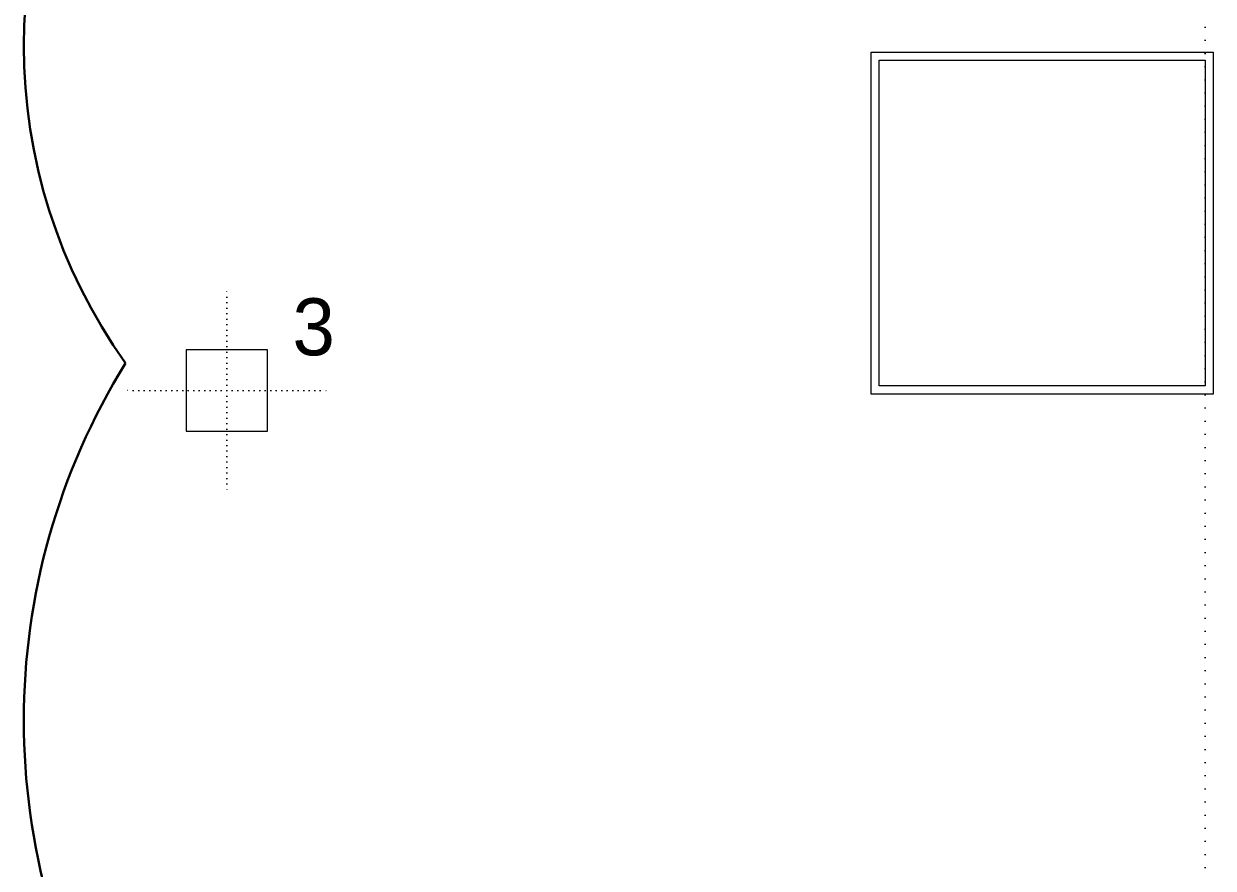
# Model space of a CAD drawing. Extents: x -2012 to 34975, y -1043 to 8321.
# Drawn here: x 18190.8 to 18482.8, y 1594 to 1801.4 of the extents above; entities that cross this region are included whole.
import ezdxf

# ---------------------------------------------------------------- set-up
doc = ezdxf.new("R2010")
doc.units = 0
doc.header["$LTSCALE"] = 25
doc.linetypes.add('DOT2', pattern=[0.125, 0, -0.125])
doc.layers.get('0').update_dxf_attribs({"color": 9, "lineweight": 9})
for name, color, linetype, lineweight in [('01', 9, 'Continuous', 9), ('14', 9, 'Continuous', 9), ('20', 9, 'DOT2', 9), ('31', 9, 'Continuous', 9), ('E-KABLO', 7, 'Continuous', 30)]:
    doc.layers.add(name, color=color, linetype=linetype, lineweight=lineweight)
doc.styles.add('TX-TEXT', font='')
doc.styles.get('TX-TEXT').set_extended_font_data('TrSah Futura Lt BT')

# ---------------------------------------------------------------- blocks, each defined once
blk = doc.blocks.new('p-kolon-80x80-vw')
at = {"layer": '01'}
blk.add_lwpolyline([(-40, -40), (-40, 40), (40, 40), (40, -40)], close=True, dxfattribs=at)
blk = doc.blocks.new('p-bur-vw- aydınlatma 3')
at = {"linetype": 'DOT2', "ltscale": 0.4}
for q in [(0, 25), (-25, 0), (0, -25), (25, 0)]:
    blk.add_line((0, 0), q, dxfattribs=at)
at = {"linetype": 'ByBlock'}
blk.add_lwpolyline([(0, 10), (-10, 10), (-10, -10), (10, -10), (10, 10), (0, 10)], dxfattribs=at)
at = {"insert": (16.13, 22.65), "char_height": 14, "width": 14.596, "attachment_point": 1, "style": 'TX-TEXT'}
blk.add_mtext('3', dxfattribs=at)

msp = doc.modelspace()

# ---------------------------------------------------------------- linework, layer by layer
at = {"layer": '14'}
msp.add_lwpolyline([(18398.84, 1794.5), (18482.84, 1794.5), (18482.84, 1710.5), (18398.84, 1710.5)], close=True, dxfattribs=at)
at = {"layer": '20'}
msp.add_lwpolyline([(18480.84, 394.5), (18480.84, 3110.5)], dxfattribs=at)
at = {"layer": 'E-KABLO', "color": 6}
for centre, radius, start, end in [((18324.62, 1795.99), 133.78, 144.4022, 215.5978), ((18357.55, 1630.31), 166.71, 148.2162, 211.7838)]:
    msp.add_arc(centre, radius, start, end, dxfattribs=at)

# ---------------------------------------------------------------- block references
msp.add_blockref('p-kolon-80x80-vw', (18440.84, 1752.5))
at = {"layer": '31', "linetype": 'ByBlock'}
msp.add_blockref('p-bur-vw- aydınlatma 3', (18240.67, 1711.36), dxfattribs=at)

doc.saveas('drawing.dxf')
